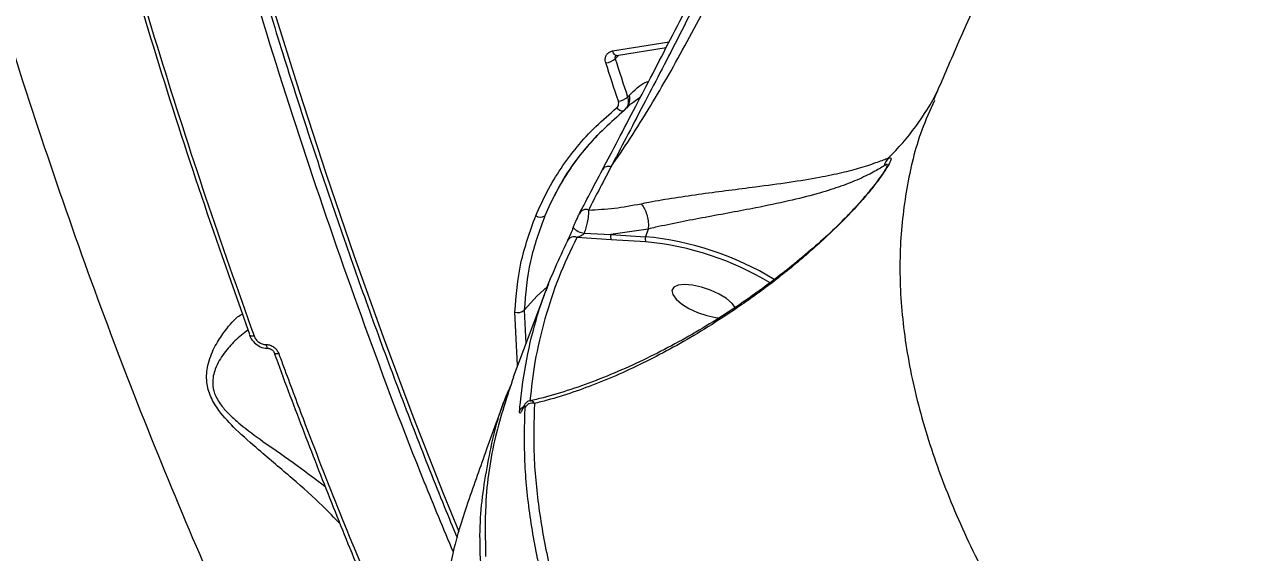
# Model space of a CAD drawing. Header units: millimetres. Extents: x -7151 to 6134, y -5040 to 5562.
# Drawn here: x -3211 to -3048.2, y -110 to -40.1 of the extents above; entities that cross this region are included whole.
import ezdxf

# ---------------------------------------------------------------- set-up
doc = ezdxf.new("R2010")
doc.units = ezdxf.units.MM
for name, color, linetype in [('DIKOM_ОБЪЕКТ', 7, 'Continuous'), ('DIKOM_РАЗМЕР_ЗОНА', 7, 'Continuous'), ('DIKOM_РАЗМЕР_ОБЪЕКТА', 7, 'Continuous')]:
    doc.layers.add(name, color=color, linetype=linetype)
doc.styles.add('style1', font='arial.ttf', dxfattribs={"width": 0.8})
doc.dimstyles.new('1-50', dxfattribs={"dimtxt": 300, "dimasz": 200, "dimexe": 100, "dimexo": 0, "dimgap": 100, "dimtad": 1, "dimtxsty": 'style1', "dimcen": 200, "dimclrd": 7, "dimclre": 7, "dimclrt": 7, "dimadec": 1, "dimazin": 2, "dimtfac": 1, "dimtmove": 0, "dimatfit": 2, "dimfxl": 0, "dimlwd": 25, "dimlwe": 18, "dimarcsym": 0})

# ---------------------------------------------------------------- blocks, each defined once
blk = doc.blocks.new('*D0')
at = {"layer": 'Defpoints', "color": 0, "transparency": 16777216}
for p in [(4133.55, 168.74), (-4567.47, -1241.13), (4133.55, -4153.12)]:
    blk.add_point(p, dxfattribs=at)
at = {"layer": 'DIKOM_РАЗМЕР_ОБЪЕКТА', "color": 7, "lineweight": 18, "transparency": 16777216}
for p, q in [((4133.55, 168.74), (4133.55, -4253.12)), ((-4567.47, -1241.13), (-4567.47, -4253.12))]:
    blk.add_line(p, q, dxfattribs=at)
at = {"layer": 'DIKOM_РАЗМЕР_ОБЪЕКТА', "color": 7, "lineweight": 25, "transparency": 16777216}
blk.add_line((-4367.47, -4153.12), (3933.55, -4153.12), dxfattribs=at)
at = {"layer": 'DIKOM_РАЗМЕР_ОБЪЕКТА', "color": 7, "transparency": 16777216}
for points in [[(-4367.47, -4119.79), (-4367.47, -4186.45), (-4567.47, -4153.12)], [(3933.55, -4119.79), (3933.55, -4186.45), (4133.55, -4153.12)]]:
    blk.add_solid(points, dxfattribs=at)
at = {"layer": 'DIKOM_РАЗМЕР_ОБЪЕКТА', "color": 7, "transparency": 16777216, "insert": (150.61, -3899.95), "char_height": 300, "attachment_point": 5, "style": 'style1'}
blk.add_mtext('8700', dxfattribs=at)
blk = doc.blocks.new('*D1')
at = {"layer": 'Defpoints', "color": 0, "transparency": 16777216}
for p in [(-2392.45, 3674.75), (-6010.84, -1738.88), (-3202.89, -1738.88)]:
    blk.add_point(p, dxfattribs=at)
at = {"layer": 'DIKOM_РАЗМЕР_ОБЪЕКТА', "color": 7, "lineweight": 18, "transparency": 16777216}
for p, q in [((-2392.45, 3674.75), (-6110.84, 3674.75)), ((-3202.89, -1738.88), (-6110.84, -1738.88))]:
    blk.add_line(p, q, dxfattribs=at)
at = {"layer": 'DIKOM_РАЗМЕР_ОБЪЕКТА', "color": 7, "lineweight": 25, "transparency": 16777216}
blk.add_line((-6010.84, 3474.75), (-6010.84, -1538.88), dxfattribs=at)
at = {"layer": 'DIKOM_РАЗМЕР_ОБЪЕКТА', "color": 7, "transparency": 16777216}
for points in [[(-6044.18, 3474.75), (-5977.51, 3474.75), (-6010.84, 3674.75)], [(-6044.18, -1538.88), (-5977.51, -1538.88), (-6010.84, -1738.88)]]:
    blk.add_solid(points, dxfattribs=at)
at = {"layer": 'DIKOM_РАЗМЕР_ОБЪЕКТА', "color": 7, "transparency": 16777216, "insert": (-6264.01, 967.94), "char_height": 300, "attachment_point": 5, "rotation": 90, "style": 'style1'}
blk.add_mtext('5400', dxfattribs=at)
blk = doc.blocks.new('*D2')
at = {"layer": 'Defpoints', "color": 0, "transparency": 16777216}
for p in [(-3409.24, 5551.13), (-6701.17, -3742.74), (-3065.41, -3742.74)]:
    blk.add_point(p, dxfattribs=at)
at = {"layer": 'DIKOM_РАЗМЕР_ЗОНА', "color": 7, "lineweight": 18, "transparency": 16777216}
for p, q in [((-3409.24, 5551.13), (-6801.17, 5551.13)), ((-3065.41, -3742.74), (-6801.17, -3742.74))]:
    blk.add_line(p, q, dxfattribs=at)
at = {"layer": 'DIKOM_РАЗМЕР_ЗОНА', "color": 7, "lineweight": 25, "transparency": 16777216}
blk.add_line((-6701.17, 5351.13), (-6701.17, -3542.74), dxfattribs=at)
at = {"layer": 'DIKOM_РАЗМЕР_ЗОНА', "color": 7, "transparency": 16777216}
for points in [[(-6734.5, 5351.13), (-6667.84, 5351.13), (-6701.17, 5551.13)], [(-6734.5, -3542.74), (-6667.84, -3542.74), (-6701.17, -3742.74)]]:
    blk.add_solid(points, dxfattribs=at)
at = {"layer": 'DIKOM_РАЗМЕР_ЗОНА', "color": 7, "transparency": 16777216, "insert": (-6954.45, 885.88), "char_height": 300, "attachment_point": 5, "rotation": 90, "style": 'style1'}
blk.add_mtext('9300', dxfattribs=at)
blk = doc.blocks.new('*D3')
at = {"layer": 'Defpoints', "color": 0, "transparency": 16777216}
for p in [(6133.55, 253.24), (-5802.46, -2467.19), (6133.55, -4939.78)]:
    blk.add_point(p, dxfattribs=at)
at = {"layer": 'DIKOM_РАЗМЕР_ЗОНА', "color": 7, "lineweight": 18, "transparency": 16777216}
for p, q in [((6133.55, 253.24), (6133.55, -5039.78)), ((-5802.46, -2467.19), (-5802.46, -5039.78))]:
    blk.add_line(p, q, dxfattribs=at)
at = {"layer": 'DIKOM_РАЗМЕР_ЗОНА', "color": 7, "lineweight": 25, "transparency": 16777216}
blk.add_line((-5602.46, -4939.78), (5933.55, -4939.78), dxfattribs=at)
at = {"layer": 'DIKOM_РАЗМЕР_ЗОНА', "color": 7, "transparency": 16777216}
for points in [[(-5602.46, -4906.44), (-5602.46, -4973.11), (-5802.46, -4939.78)], [(5933.55, -4906.44), (5933.55, -4973.11), (6133.55, -4939.78)]]:
    blk.add_solid(points, dxfattribs=at)
at = {"layer": 'DIKOM_РАЗМЕР_ЗОНА', "color": 7, "transparency": 16777216, "insert": (186.61, -4686.61), "char_height": 300, "attachment_point": 5, "style": 'style1'}
blk.add_mtext('11950', dxfattribs=at)

msp = doc.modelspace()

# ---------------------------------------------------------------- linework, layer by layer
at = {"layer": 'DIKOM_ОБЪЕКТ', "color": 7, "linetype": 'Continuous', "lineweight": 15}
for p, q in [((-3133.203, -43.635), (-3125.732, -42.447)), ((-3132.703, -44.223), (-3126.108, -43.175)), ((-3132.399, -44.175), (-3132.869, -44.666)), ((-3131.215, -49.732), (-3131.004, -49.512)), ((-3129.511, -49.734), (-3130.547, -50.494)), ((-3131.719, -51.514), (-3131.568, -51.394)), ((-3131.561, -51.368), (-3131.68, -51.51)), ((-3131.542, -51.384), (-3131.347, -51.181)), ((-3133.374, -68.612), (-3137.93, -68.308)), ((-3136.957, -67.76), (-3133.455, -67.932)), ((-3128.491, -67.207), (-3133.455, -67.932)), ((-3133.455, -67.932), (-3128.868, -68.222)), ((-3128.491, -67.207), (-3128.868, -68.222)), ((-3128.49, -67.203), (-3128.491, -67.207)), ((-3128.786, -68.902), (-3133.374, -68.612)), ((-3141.664, -74.434), (-3142.039, -75.419)), ((-3142.241, -75.947), (-3146.37, -86.79)), ((-3144.897, -77.951), (-3144.681, -82.355)), ((-3145.774, -85.225), (-3146.139, -78.204))]:
    msp.add_line(p, q, dxfattribs=at)
at = {"layer": 'DIKOM_ОБЪЕКТ', "color": 7, "linetype": 'Continuous', "lineweight": 15, "flags": 128}
for points in [[(-3178.159, -37.825), (-3174.687, -48.951), (-3171.093, -59.937), (-3167.381, -70.774), (-3163.553, -81.452), (-3159.614, -91.962), (-3155.566, -102.297), (-3153.561, -107.25)], [(-3132.703, -44.223), (-3132.733, -44.226), (-3132.818, -44.207), (-3132.905, -44.152), (-3132.989, -44.064), (-3133.069, -43.945), (-3133.141, -43.8), (-3133.203, -43.635)], [(-3132.445, -50.288), (-3132.654, -49.655), (-3132.863, -49.022), (-3133.07, -48.388), (-3133.278, -47.753), (-3133.485, -47.118), (-3133.692, -46.482), (-3133.898, -45.846), (-3134.104, -45.21)], [(-3132.869, -44.666), (-3132.664, -45.301), (-3132.458, -45.935), (-3132.252, -46.569), (-3132.045, -47.203), (-3131.838, -47.836), (-3131.63, -48.468), (-3131.423, -49.1), (-3131.215, -49.732)], [(-3131.68, -51.51), (-3131.761, -51.569), (-3131.863, -51.598), (-3131.982, -51.596), (-3132.114, -51.564), (-3132.254, -51.503), (-3132.396, -51.415), (-3132.536, -51.303), (-3132.669, -51.171)], [(-3141.871, -74.849), (-3143.204, -76.06), (-3144.897, -77.951)], [(-3116.965, -77.63), (-3117.389, -77.049), (-3118.128, -76.416), (-3119.107, -75.811), (-3120.249, -75.283), (-3121.459, -74.875), (-3122.641, -74.619), (-3123.697, -74.537), (-3124.544, -74.635), (-3125.112, -74.905), (-3125.355, -75.325), (-3125.253, -75.862), (-3124.815, -76.472), (-3124.077, -77.104), (-3123.097, -77.709), (-3121.956, -78.238), (-3120.746, -78.646), (-3119.564, -78.902), (-3119.073, -78.96)], [(-3181.262, -81.214), (-3181.234, -81.259), (-3181.169, -81.308), (-3181.074, -81.341), (-3180.953, -81.358), (-3180.809, -81.357), (-3180.647, -81.34)], [(-3178.687, -83.019), (-3178.736, -83.012), (-3178.796, -82.981), (-3178.853, -82.924), (-3178.906, -82.845), (-3178.955, -82.744), (-3178.996, -82.625), (-3179.031, -82.49)], [(-3178, -83.526), (-3177.979, -83.566), (-3177.917, -83.62), (-3177.822, -83.658), (-3177.698, -83.677), (-3177.549, -83.678), (-3177.382, -83.66)]]:
    msp.add_lwpolyline(points, dxfattribs=at)
at = {"layer": 'DIKOM_ОБЪЕКТ', "color": 7, "linetype": 'Continuous', "lineweight": 15}
for centre, radius, start, end in [((-3134.392, -42.884), 2.343, 277.06367, 310.52496), ((-3132.724, -48.034), 2.272, 277.03452, 311.62342), ((-3132.583, -50.057), 1.67, 317.73308, 19.04299), ((-3120.894, -33.19), 34.497, 314.50629, 332.85552), ((-3094.882, -59.413), 2.445, 138.47963, 166.04418), ((-3133.821, -59.747), 0.833, 62.28179, 152.70757), ((-3136.748, -65.542), 0.922, 67.61572, 156.11543), ((-3142.752, -64.524), 1.101, 235.86279, 301.71909), ((-3138.308, -69.177), 0.948, 66.50144, 156.81925), ((-3136.675, -65.436), 2.341, 222.48257, 263.09885), ((-3132.809, -68.2), 0.699, 157.4413, 216.14651), ((-3128.221, -68.489), 0.7, 157.52167, 216.14517), ((-3132.632, -108.08), 40.036, 58.67085, 84.6042), ((-3132.455, -107.602), 38.873, 58.85007, 84.5843), ((-3145.766, -76.86), 1.395, 254.49847, 308.53154), ((-3181.076, -81.156), 0.194, 143.37613, 197.33494), ((-3144.639, -91.607), 0.934, 113.70396, 158.30024), ((-3143.854, -91.27), 1.011, 73.03033, 156.56014)]:
    msp.add_arc(centre, radius, start, end, dxfattribs=at)
for points, knots in [([(-3154.259, -109.98), (-3155.553, -106.891), (-3159.605, -97.222), (-3165.988, -80.205), (-3173.386, -59.044), (-3180.24, -37.475), (-3186.568, -15.635), (-3192.358, 6.406), (-3197.712, 29.001), (-3202.588, 52.096), (-3206.958, 75.621), (-3210.727, 99.059), (-3213.893, 122.33), (-3216.474, 145.361), (-3218.51, 168.528), (-3219.97, 191.755), (-3220.836, 214.96), (-3221.077, 236.671), (-3220.795, 256.881), (-3220.089, 275.616), (-3218.944, 294.047), (-3217.353, 312.118), (-3215.337, 329.636), (-3212.907, 346.519), (-3210.404, 361.086), (-3208.598, 369.913), (-3207.863, 373.508)], [0, 0, 0, 0, 0.0215487, 0.0674309, 0.1133506, 0.1592326, 0.20382, 0.2484412, 0.2930285, 0.3389106, 0.3848303, 0.4307125, 0.4752995, 0.5199209, 0.5645081, 0.6103902, 0.6563098, 0.7021919, 0.7409984, 0.7798502, 0.818702, 0.857922, 0.897142, 0.9353686, 0.9736817, 1, 1, 1, 1]), ([(-3145.397, -189.518), (-3147.408, -186.505), (-3152.372, -179.066), (-3160.073, -166.176), (-3168.483, -150.966), (-3176.634, -134.883), (-3184.496, -118.043), (-3192.028, -100.511), (-3199.194, -82.359), (-3205.976, -63.606), (-3212.371, -44.299), (-3218.369, -24.48), (-3223.942, -4.244), (-3229.063, 16.315), (-3233.707, 37.12), (-3237.857, 58.14), (-3241.517, 79.335), (-3244.683, 100.654), (-3247.341, 121.997), (-3249.475, 143.266), (-3251.105, 164.785), (-3252.186, 186.492), (-3252.69, 208.316), (-3252.599, 229.816), (-3251.888, 250.896), (-3250.62, 271.541), (-3249.27, 284.806), (-3248.595, 291.435)], [0, 0, 0, 0, 0.0272527, 0.0672735, 0.1074211, 0.1476332, 0.1878449, 0.2279919, 0.268012, 0.3078999, 0.347914, 0.3879922, 0.4280703, 0.4680839, 0.5079714, 0.5477637, 0.5876821, 0.6276644, 0.6676467, 0.7075647, 0.747357, 0.7893822, 0.8314445, 0.8734697, 0.915634, 0.9578358, 1, 1, 1, 1]), ([(-3030.653, 68.53), (-3033.396, 63.83), (-3039.197, 53.893), (-3047.724, 38.516), (-3056.309, 22.45), (-3064.614, 6.22), (-3072.65, -10.162), (-3080.402, -26.697), (-3086.405, -40.036), (-3089.782, -47.881), (-3090.749, -50.127)], [0, 0, 0, 0, 0.1228338, 0.259712, 0.3966466, 0.5336364, 0.6706846, 0.8077949, 0.9449664, 1, 1, 1, 1]), ([(-3181.232, -81.04), (-3183.365, -75.02), (-3187.63, -62.98), (-3193.626, -44.308), (-3199.305, -25.22), (-3203.781, -8.885), (-3206.302, 1.082), (-3207.159, 4.469)], [0, 0, 0, 0, 0.2203121, 0.4406216, 0.6630839, 0.8855465, 1, 1, 1, 1]), ([(-3206.636, 4.36), (-3205.778, 0.966), (-3203.267, -8.961), (-3198.817, -25.207), (-3193.148, -44.281), (-3187.123, -63.061), (-3182.806, -75.247), (-3180.647, -81.34)], [0, 0, 0, 0, 0.1144538, 0.334765, 0.5550756, 0.7775374, 1, 1, 1, 1]), ([(-3134.561, -59.365), (-3133.884, -58.077), (-3132.531, -55.501), (-3130.262, -51.176), (-3127.922, -46.691), (-3125.558, -42.119), (-3123.103, -37.317), (-3120.592, -32.331), (-3118.067, -27.228), (-3115.567, -22.074), (-3113.137, -16.936), (-3110.792, -11.86), (-3109.342, -8.6), (-3108.619, -6.972)], [0, 0, 0, 0, 0.1009663, 0.2019359, 0.290337, 0.3790235, 0.4674228, 0.5561127, 0.6450893, 0.7337811, 0.8224251, 0.9113549, 1, 1, 1, 1]), ([(-3108.055, -7.694), (-3108.765, -9.287), (-3110.189, -12.479), (-3112.489, -17.449), (-3114.873, -22.48), (-3117.322, -27.527), (-3119.795, -32.523), (-3122.252, -37.406), (-3124.653, -42.11), (-3126.963, -46.589), (-3129.246, -50.983), (-3131.459, -55.222), (-3132.775, -57.747), (-3133.433, -59.01)], [0, 0, 0, 0, 0.0886937, 0.177668, 0.2663598, 0.3550661, 0.4440566, 0.5327627, 0.6211388, 0.7097986, 0.7981761, 0.8990867, 1, 1, 1, 1]), ([(-3133.433, -59.01), (-3132.591, -57.785), (-3130.908, -55.335), (-3128.315, -51.158), (-3125.781, -46.827), (-3123.34, -42.43), (-3120.881, -37.784), (-3118.432, -32.936), (-3116.027, -27.953), (-3113.694, -22.899), (-3111.471, -17.84), (-3109.366, -12.822), (-3108.099, -9.583), (-3107.466, -7.966)], [0, 0, 0, 0, 0.1033754, 0.206752, 0.2946076, 0.3827375, 0.4705907, 0.5587475, 0.6471798, 0.735338, 0.8234666, 0.9118695, 1, 1, 1, 1]), ([(-3178.764, -37.747), (-3178.195, -39.599), (-3176.547, -44.97), (-3173.734, -53.769), (-3170.293, -64.095), (-3166.743, -74.282), (-3163.094, -84.328), (-3159.34, -94.213), (-3156.237, -102.121), (-3154.353, -106.669), (-3153.787, -108.036)], [0, 0, 0, 0, 0.0756545, 0.2194043, 0.3631604, 0.5069208, 0.6506835, 0.794448, 0.9382176, 1, 1, 1, 1]), ([(-3134.104, -45.21), (-3134.13, -45.108), (-3134.195, -44.853), (-3134.158, -44.444), (-3133.966, -44.051), (-3133.64, -43.752), (-3133.348, -43.674), (-3133.203, -43.635)], [0, 0, 0, 0, 0.14183861, 0.35670425, 0.57132305, 0.78575117, 1, 1, 1, 1]), ([(-3132.79, -44.264), (-3132.802, -44.274), (-3132.851, -44.314), (-3132.892, -44.42), (-3132.904, -44.55), (-3132.879, -44.633), (-3132.869, -44.666)], [0, 0, 0, 0, 0.1128357, 0.4457743, 0.7795064, 1, 1, 1, 1]), ([(-3132.79, -44.265), (-3132.787, -44.253), (-3132.783, -44.237), (-3132.714, -44.229), (-3132.696, -44.228)], [0, 0, 0, 0, 0.7506099, 1, 1, 1, 1]), ([(-3131.004, -49.512), (-3130.324, -48.826), (-3129.514, -48.008), (-3128.584, -47.713), (-3128.434, -47.666)], [0, 0, 0, 0, 0.8386337, 1, 1, 1, 1]), ([(-3132.669, -51.171), (-3132.602, -51.103), (-3132.468, -50.966), (-3132.386, -50.679), (-3132.399, -50.444), (-3132.437, -50.316), (-3132.445, -50.288)], [0, 0, 0, 0, 0.3056669, 0.6116246, 0.9180627, 1, 1, 1, 1]), ([(-3131.215, -49.732), (-3131.199, -49.787), (-3131.124, -50.046), (-3131.106, -50.518), (-3131.248, -51.041), (-3131.471, -51.274), (-3131.561, -51.368)], [0, 0, 0, 0, 0.0908515, 0.4305808, 0.7700543, 1, 1, 1, 1]), ([(-3131.341, -51.213), (-3131.07, -50.918), (-3130.781, -50.604), (-3130.49, -50.412), (-3130.472, -50.4)], [0, 0, 0, 0, 0.9366271, 1, 1, 1, 1]), ([(-3090.625, -50.181), (-3091.211, -51.486), (-3092.881, -55.203), (-3094.425, -61.774), (-3095.351, -69.907), (-3095.075, -78.505), (-3093.638, -87.522), (-3091.053, -96.765), (-3087.362, -106.196), (-3082.622, -115.775), (-3076.757, -125.657), (-3069.738, -135.82), (-3061.562, -146.234), (-3052.407, -156.673), (-3042.328, -167.099), (-3031.395, -177.478), (-3019.435, -187.975), (-3006.444, -198.558), (-2992.446, -209.191), (-2977.737, -219.645), (-2962.385, -229.888), (-2946.466, -239.894), (-2929.732, -249.819), (-2912.206, -259.623), (-2893.931, -269.269), (-2875.292, -278.552), (-2856.36, -287.447), (-2837.209, -295.94), (-2817.546, -304.159), (-2797.417, -312.064), (-2776.882, -319.62), (-2757.825, -326.16), (-2740.328, -331.811), (-2729.738, -334.985), (-2724.438, -336.573)], [0, 0, 0, 0, 0.0171321, 0.0487869, 0.0804176, 0.1129676, 0.1455439, 0.1780941, 0.2097261, 0.2413828, 0.2730153, 0.3055654, 0.3381424, 0.3706926, 0.4023478, 0.4340274, 0.4656829, 0.4982552, 0.5308538, 0.5634259, 0.5951334, 0.6268654, 0.6585725, 0.6911968, 0.723847, 0.7564711, 0.7882579, 0.8200687, 0.8518558, 0.8845587, 0.9172889, 0.9499924, 0.9749727, 1, 1, 1, 1]), ([(-3143.37, -65.435), (-3142.884, -64.352), (-3141.913, -62.188), (-3140.063, -59.15), (-3137.918, -56.272), (-3135.475, -53.573), (-3133.604, -51.972), (-3132.669, -51.171)], [0, 0, 0, 0, 0.1978391, 0.3955081, 0.5931735, 0.7965831, 1, 1, 1, 1]), ([(-3131.68, -51.51), (-3133.424, -53.075), (-3136.066, -55.445), (-3138.872, -59.232), (-3140.732, -62.253), (-3141.698, -64.401), (-3142.174, -65.46)], [0, 0, 0, 0, 0.3951718, 0.5986754, 0.8021682, 1, 1, 1, 1]), ([(-3142.174, -65.46), (-3141.506, -64.048), (-3140.163, -61.206), (-3137.695, -57.538), (-3135.776, -55.43), (-3134.911, -54.48)], [0, 0, 0, 0, 0.3517603, 0.7077624, 1, 1, 1, 1]), ([(-3129.445, -63.855), (-3129.097, -63.785), (-3127.681, -63.5), (-3125, -63.049), (-3121.411, -62.532), (-3117.8, -62.063), (-3113.869, -61.564), (-3109.773, -61.005), (-3105.949, -60.387), (-3102.801, -59.73), (-3100.203, -59.061), (-3098.003, -58.284), (-3097.142, -57.956), (-3096.712, -57.792)], [0, 0, 0, 0, 0.027598, 0.1121764, 0.1968267, 0.280735, 0.3647056, 0.4782528, 0.5919074, 0.6886513, 0.7854247, 0.8928615, 1, 1, 1, 1]), ([(-3096.712, -57.792), (-3096.541, -57.772), (-3096.246, -57.737), (-3096.537, -58.48), (-3097.199, -59.559), (-3098.071, -60.789), (-3099.544, -62.713), (-3100.993, -64.279), (-3102.045, -65.415)], [0, 0, 0, 0, 0.1914583, 0.3312388, 0.4704799, 0.5823668, 0.696922, 1, 1, 1, 1]), ([(-3096.951, -58.999), (-3096.908, -58.899), (-3096.744, -58.515), (-3097.037, -58.692), (-3097.254, -58.823)], [0, 0, 0, 0, 0.2586815, 1, 1, 1, 1]), ([(-3137.591, -65.169), (-3137.16, -64.338), (-3136.292, -62.665), (-3135.14, -60.47), (-3134.561, -59.365)], [0, 0, 0, 0, 0.4964885, 1, 1, 1, 1]), ([(-3133.433, -59.01), (-3133.993, -60.077), (-3135.119, -62.226), (-3135.969, -63.865), (-3136.397, -64.69)], [0, 0, 0, 0, 0.49648394, 1, 1, 1, 1]), ([(-3097.254, -58.823), (-3097.695, -59.091), (-3098.591, -59.636), (-3100.735, -60.69), (-3103.261, -61.66), (-3106.265, -62.595), (-3109.912, -63.511), (-3113.785, -64.319), (-3117.53, -65.028), (-3120.905, -65.649), (-3124.299, -66.292), (-3126.81, -66.811), (-3128.17, -67.128), (-3128.49, -67.203), (-3128.49, -67.203)], [0, 0, 0, 0, 0.105859, 0.215333, 0.3127876, 0.4120281, 0.5248181, 0.6413434, 0.7237046, 0.8082055, 0.8893697, 0.9734907, 0.9999869, 1, 1, 1, 1]), ([(-3096.92, -58.973), (-3096.921, -58.975), (-3096.924, -58.982), (-3097.058, -59.234), (-3097.359, -59.71), (-3097.839, -60.408), (-3098.462, -61.254), (-3099.003, -61.917), (-3099.25, -62.219)], [0, 0, 0, 0, 0.077144, 0.2111366, 0.371063, 0.5487748, 0.7946537, 1, 1, 1, 1]), ([(-3099.25, -62.219), (-3099.324, -62.312), (-3099.75, -62.844), (-3100.727, -63.946), (-3101.641, -64.947), (-3102.176, -65.473), (-3102.179, -65.477)], [0, 0, 0, 0, 0.0883224, 0.5098753, 0.9967939, 1, 1, 1, 1]), ([(-3136.397, -64.69), (-3136.398, -64.925), (-3136.399, -65.354), (-3136.548, -66.237), (-3136.736, -67.046), (-3136.882, -67.518), (-3136.957, -67.76)], [0, 0, 0, 0, 0.3312267, 0.6078041, 0.7983047, 1, 1, 1, 1]), ([(-3136.397, -64.69), (-3135.26, -64.633), (-3132.976, -64.518), (-3130.625, -64.076), (-3129.445, -63.855)], [0, 0, 0, 0, 0.4978621, 1, 1, 1, 1]), ([(-3129.445, -63.855), (-3129.424, -63.878), (-3129.358, -63.948), (-3129.162, -64.195), (-3128.88, -64.693), (-3128.613, -65.476), (-3128.45, -66.365), (-3128.477, -66.912), (-3128.49, -67.203)], [0, 0, 0, 0, 0.0343007, 0.1060808, 0.3220711, 0.5380405, 0.7540091, 1, 1, 1, 1]), ([(-3146.139, -78.204), (-3145.961, -76.02), (-3145.602, -71.601), (-3144.12, -67.506), (-3143.37, -65.435)], [0, 0, 0, 0, 0.4941696, 1, 1, 1, 1]), ([(-3142.174, -65.46), (-3142.895, -67.438), (-3144.355, -71.44), (-3144.715, -75.764), (-3144.897, -77.951)], [0, 0, 0, 0, 0.4941661, 1, 1, 1, 1]), ([(-3102.179, -65.508), (-3102.909, -66.231), (-3104.5, -67.809), (-3107.066, -70.094), (-3109.932, -72.466), (-3113.068, -74.865), (-3116.428, -77.248), (-3119.965, -79.541), (-3123.6, -81.689), (-3127.319, -83.675), (-3131.105, -85.481), (-3134.935, -87.102), (-3138.717, -88.465), (-3141.801, -89.42), (-3143.56, -89.808), (-3144.14, -89.936)], [0, 0, 0, 0, 0.0519163, 0.1132172, 0.1791458, 0.2507682, 0.329959, 0.4115063, 0.4963474, 0.583978, 0.6740871, 0.7670403, 0.8616903, 0.9544015, 1, 1, 1, 1]), ([(-3102.045, -65.415), (-3102.206, -65.578), (-3103.839, -67.234), (-3107.002, -70.189), (-3111.547, -73.938), (-3116.095, -77.265), (-3121.568, -80.848), (-3127.92, -84.443), (-3135.026, -87.667), (-3140.201, -89.442), (-3142.987, -90.156), (-3143.559, -90.303)], [0, 0, 0, 0, 0.0115187, 0.1169973, 0.2229763, 0.3292378, 0.4350993, 0.6083272, 0.7820013, 0.9552823, 1, 1, 1, 1]), ([(-3138.402, -67.017), (-3138.343, -66.87), (-3138.225, -66.577), (-3138.018, -66.089), (-3137.786, -65.564), (-3137.66, -65.31), (-3137.591, -65.169)], [0, 0, 0, 0, 0.184913, 0.3686217, 0.6501099, 1, 1, 1, 1]), ([(-3102.045, -65.415), (-3102.06, -65.419), (-3102.119, -65.435), (-3102.147, -65.483), (-3102.168, -65.519)], [0, 0, 0, 0, 0.2569192, 1, 1, 1, 1]), ([(-3137.93, -68.308), (-3138.762, -70.057), (-3140.426, -73.557), (-3142.235, -79.075), (-3143.537, -84.512), (-3143.948, -88.208), (-3144.139, -89.924)], [0, 0, 0, 0, 0.2579377, 0.5158729, 0.7752285, 1, 1, 1, 1]), ([(-3139.18, -68.804), (-3139.17, -68.785), (-3139.111, -68.668), (-3138.976, -68.378), (-3138.766, -67.901), (-3138.572, -67.44), (-3138.459, -67.158), (-3138.402, -67.017)], [0, 0, 0, 0, 0.0639698, 0.3886126, 0.6456081, 0.8223003, 1, 1, 1, 1]), ([(-3136.957, -67.76), (-3136.979, -67.79), (-3137.016, -67.84), (-3137.112, -67.931), (-3137.277, -68.054), (-3137.545, -68.193), (-3137.772, -68.272), (-3137.907, -68.302), (-3137.93, -68.308)], [0, 0, 0, 0, 0.07259519, 0.12289249, 0.27908863, 0.54912089, 0.92484562, 1, 1, 1, 1]), ([(-3145.507, -91.261), (-3145.485, -91.004), (-3145.373, -89.721), (-3144.977, -86.418), (-3144.002, -81.459), (-3142.155, -75.196), (-3140.244, -71.091), (-3139.18, -68.804)], [0, 0, 0, 0, 0.0321668, 0.1608358, 0.4183989, 0.6759577, 1, 1, 1, 1]), ([(-3169.26, -106.219), (-3170.012, -105.429), (-3171.866, -103.482), (-3175.55, -100.234), (-3179.516, -96.89), (-3182.892, -93.942), (-3185.128, -91.579), (-3186.473, -89.385), (-3187.031, -87.255), (-3186.786, -85.004), (-3185.946, -82.852), (-3184.523, -80.658), (-3183.2, -79.019), (-3182.367, -78.543), (-3182.147, -78.417)], [0, 0, 0, 0, 0.0883605, 0.2177441, 0.3471166, 0.4327473, 0.5029559, 0.54828, 0.5968094, 0.6596932, 0.7411154, 0.8228572, 0.9531491, 1, 1, 1, 1]), ([(-3181.398, -80.564), (-3182, -81.004), (-3183.091, -81.803), (-3184.639, -83.596), (-3185.772, -85.429), (-3186.228, -87.317), (-3185.991, -88.642), (-3185.543, -89.744), (-3184.822, -90.816), (-3183.665, -92.01), (-3181.912, -93.533), (-3178.916, -95.724), (-3174.991, -98.415), (-3172.44, -100.35), (-3171.23, -101.267)], [0, 0, 0, 0, 0.1229687, 0.2229643, 0.3247271, 0.3983411, 0.4405187, 0.4529825, 0.5041415, 0.545198, 0.5874311, 0.6929092, 0.8543525, 1, 1, 1, 1]), ([(-3181.25, -81.21), (-3181.235, -81.26), (-3181.142, -81.585), (-3180.753, -82.132), (-3180.048, -82.706), (-3179.307, -83.01), (-3178.85, -82.992), (-3178.694, -82.985)], [0, 0, 0, 0, 0.0478628, 0.3121659, 0.5829839, 0.8569742, 1, 1, 1, 1]), ([(-3180.647, -81.34), (-3180.576, -81.493), (-3180.432, -81.801), (-3180.041, -82.176), (-3179.58, -82.422), (-3179.229, -82.49), (-3179.053, -82.49), (-3179.031, -82.49)], [0, 0, 0, 0, 0.24786479, 0.49595807, 0.73662714, 0.96719398, 1, 1, 1, 1]), ([(-3179.031, -82.49), (-3179.01, -82.49), (-3178.832, -82.489), (-3178.475, -82.559), (-3178.003, -82.811), (-3177.604, -83.192), (-3177.456, -83.504), (-3177.382, -83.66)], [0, 0, 0, 0, 0.0300925, 0.2619582, 0.5039666, 0.7520464, 1, 1, 1, 1]), ([(-3178.688, -83.021), (-3178.67, -83.021), (-3178.621, -83.019), (-3178.493, -83.048), (-3178.343, -83.121), (-3178.198, -83.23), (-3178.079, -83.366), (-3178.016, -83.477), (-3178.002, -83.524), (-3178, -83.53)], [0, 0, 0, 0, 0.0931726, 0.2550285, 0.4181755, 0.5796095, 0.7662617, 0.9696767, 1, 1, 1, 1]), ([(-3177.995, -83.523), (-3177.834, -83.968), (-3176.461, -87.779), (-3173.778, -94.825), (-3169.935, -104.622), (-3166.964, -111.947), (-3165.252, -115.95), (-3164.886, -116.805)], [0, 0, 0, 0, 0.0387736, 0.3322324, 0.6263236, 0.920169, 1, 1, 1, 1]), ([(-3177.382, -83.66), (-3177.17, -84.239), (-3176.106, -87.135), (-3173.445, -94.23), (-3169.32, -104.831), (-3165.949, -112.932), (-3164.263, -116.984)], [0, 0, 0, 0, 0.05076927, 0.25384804, 0.62669679, 1, 1, 1, 1]), ([(-3150.63, -111.998), (-3150.701, -110.367), (-3150.91, -105.625), (-3149.812, -98.229), (-3148.398, -91.817), (-3146.929, -88.523), (-3146.646, -87.888)], [0, 0, 0, 0, 0.1896094, 0.5514582, 0.913582, 1, 1, 1, 1]), ([(-3146.32, -86.809), (-3147.182, -89.405), (-3148.987, -94.842), (-3150.171, -102.787), (-3150.056, -108.256), (-3150.008, -110.543)], [0, 0, 0, 0, 0.3470714, 0.7269087, 1, 1, 1, 1]), ([(-3147.038, -88.628), (-3147.992, -91.194), (-3149.809, -96.086), (-3151.529, -101.005), (-3152.346, -103.344)], [0, 0, 0, 0, 0.5245045, 1, 1, 1, 1]), ([(-3145.142, -91.058), (-3145.153, -91.083), (-3145.203, -91.202), (-3145.297, -91.394), (-3145.404, -91.553), (-3145.51, -91.597), (-3145.508, -91.395), (-3145.507, -91.261)], [0, 0, 0, 0, 0.0349571, 0.1621164, 0.3363309, 0.5591832, 1, 1, 1, 1]), ([(-3145.14, -91.027), (-3145.153, -91.058), (-3145.19, -91.147), (-3145.228, -91.214), (-3145.229, -91.216), (-3145.229, -91.216)], [0, 0, 0, 0, 0.2406772, 0.7117555, 1, 1, 1, 1]), ([(-3144.782, -90.868), (-3144.784, -90.737), (-3144.788, -90.542), (-3144.892, -90.584), (-3144.994, -90.734), (-3145.084, -90.92), (-3145.132, -91.034), (-3145.142, -91.058)], [0, 0, 0, 0, 0.44561753, 0.66237125, 0.83650042, 0.96577447, 1, 1, 1, 1]), ([(-3144.138, -89.925), (-3144.15, -89.926), (-3144.265, -89.935), (-3144.45, -90.041), (-3144.665, -90.205), (-3144.842, -90.427), (-3144.976, -90.652), (-3145.079, -90.896), (-3145.123, -91)], [0, 0, 0, 0, 0.0194811, 0.1887242, 0.3473454, 0.5189797, 0.7946066, 1, 1, 1, 1]), ([(-3140.586, -120.311), (-3141.341, -117.753), (-3142.851, -112.637), (-3144.211, -105.186), (-3144.96, -97.893), (-3144.841, -93.209), (-3144.782, -90.868)], [0, 0, 0, 0, 0.2490964, 0.4981915, 0.7490944, 1, 1, 1, 1]), ([(-3144.138, -89.946), (-3144.099, -89.93), (-3143.913, -89.854), (-3143.719, -90.024), (-3143.591, -90.246), (-3143.559, -90.303)], [0, 0, 0, 0, 0.1640844, 0.7880598, 1, 1, 1, 1]), ([(-3143.559, -90.303), (-3143.618, -92.622), (-3143.737, -97.261), (-3143, -104.517), (-3141.648, -111.966), (-3140.132, -117.108), (-3139.373, -119.678)], [0, 0, 0, 0, 0.2490975, 0.4981933, 0.7490981, 1, 1, 1, 1]), ([(-3152.341, -103.346), (-3152.954, -105.184), (-3154.27, -109.127), (-3155.402, -115.507), (-3155.972, -121.594), (-3155.805, -125.57), (-3155.738, -127.156)], [0, 0, 0, 0, 0.2460484, 0.5279077, 0.8118135, 1, 1, 1, 1])]:
    msp.add_open_spline(points, degree=3, knots=knots, dxfattribs=at)

# ---------------------------------------------------------------- dimensions: what is measured, and where the dimension line sits
at = {"layer": 'DIKOM_РАЗМЕР_ЗОНА'}
dim = msp.add_linear_dim(base=(-6701.172, -3742.74), p1=(-3409.242, 5551.127), p2=(-3065.405, -3742.74), angle=90, text='9300', dimstyle='1-50', dxfattribs=at)
dim.commit()
dim.dimension.update_dxf_attribs({"geometry": '*D2', "text_midpoint": (-6701.172, 885.879), "dimtype": 160})
dim = msp.add_linear_dim(base=(6133.546, -4939.778), p1=(-5802.455, -2467.185), p2=(6133.546, 253.243), text='11950', dimstyle='1-50', dxfattribs=at)
dim.commit()
dim.dimension.update_dxf_attribs({"geometry": '*D3', "text_midpoint": (186.606, -4939.778), "dimtype": 160})
at = {"layer": 'DIKOM_РАЗМЕР_ОБЪЕКТА'}
dim = msp.add_linear_dim(base=(-6010.843, -1738.877), p1=(-2392.449, 3674.75), p2=(-3202.885, -1738.877), angle=90, text='5400', dimstyle='1-50', dxfattribs=at)
dim.commit()
dim.dimension.update_dxf_attribs({"geometry": '*D1', "text_midpoint": (-6010.843, 967.936), "dimtype": 160})
dim = msp.add_linear_dim(base=(4133.546, -4153.121), p1=(-4567.472, -1241.128), p2=(4133.546, 168.743), text='8700', dimstyle='1-50', dxfattribs=at)
dim.commit()
dim.dimension.update_dxf_attribs({"geometry": '*D0', "text_midpoint": (150.606, -4153.121), "dimtype": 160})

doc.saveas('drawing.dxf')
